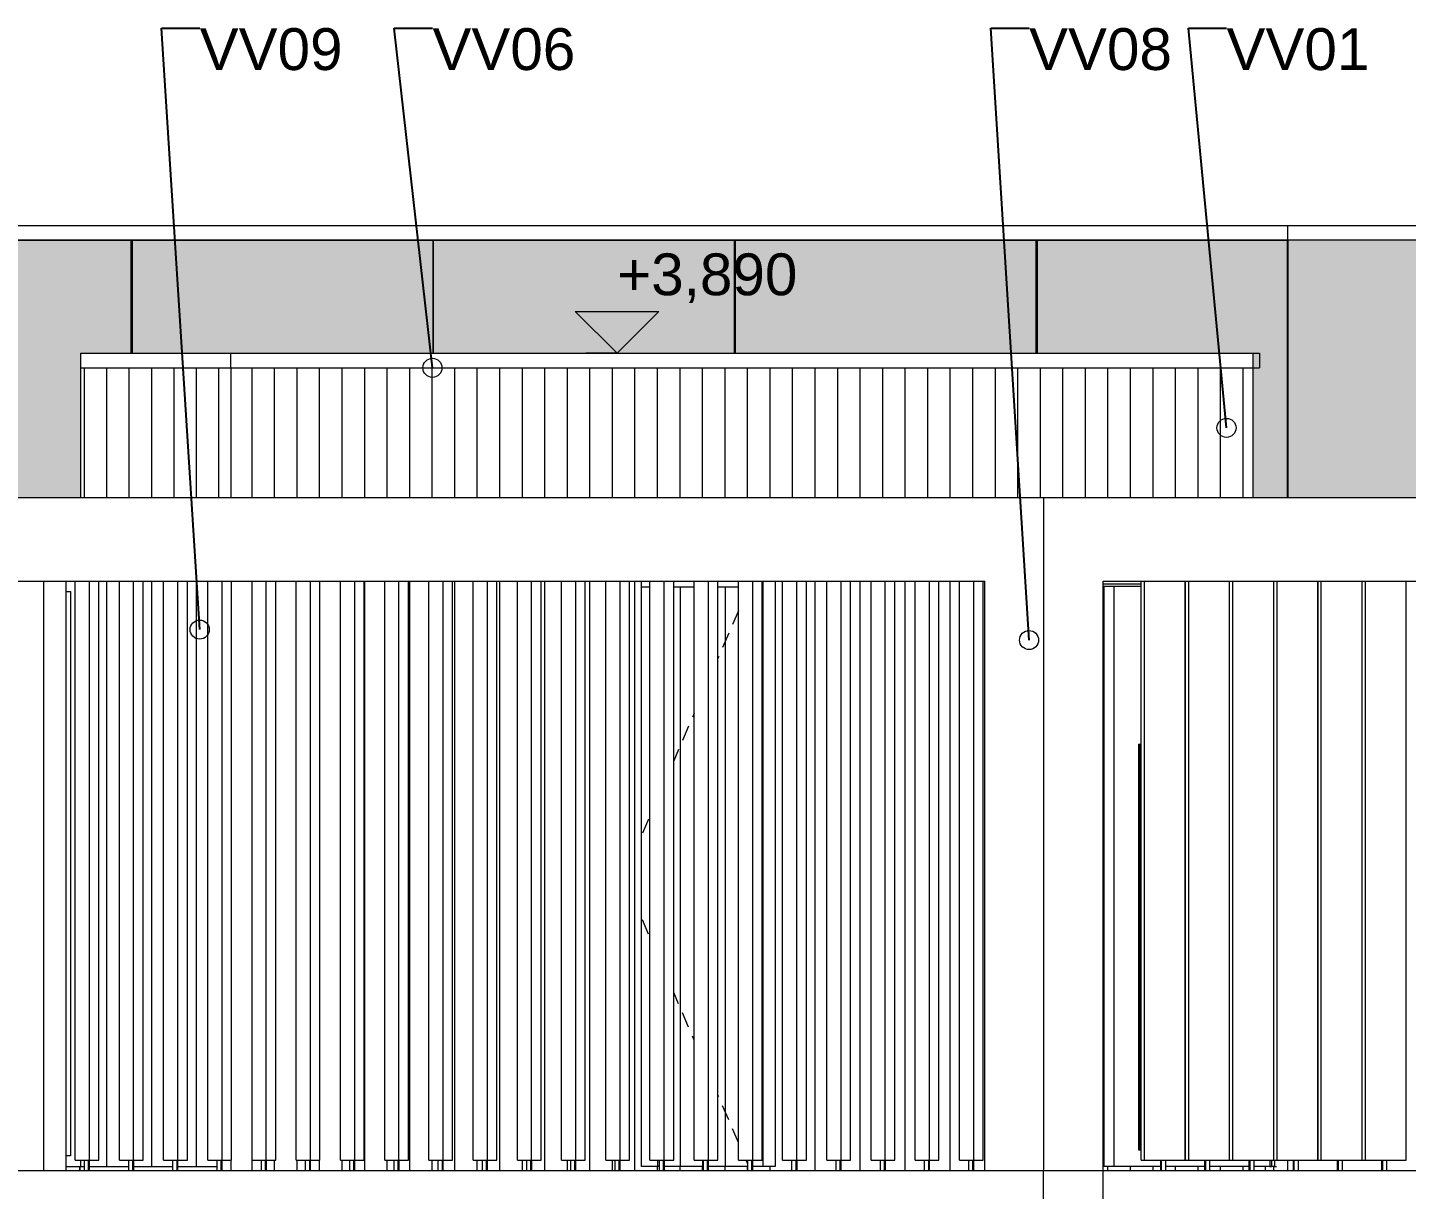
# Model space of a CAD drawing. Header units: millimetres. Extents: x -280990 to -136866, y -15139 to 7194.
# Drawn here: x -259820 to -253224, y -110 to 5448 of the extents above; entities that cross this region are included whole.
import ezdxf

# ---------------------------------------------------------------- set-up
doc = ezdxf.new("R2010")
doc.units = ezdxf.units.MM
doc.header["$MEASUREMENT"] = 0
for name, color, linetype, lineweight in [('Annotation - Label_Pen_No__1', 7, 'Continuous', 13), ('New_   _3D_Pen_No__1', 7, 'Continuous', 13), ('New_0_Pen_No__1', 7, 'Continuous', 13), ('New_2D Drafting - General_Pen_No__1', 7, 'Continuous', 13), ('New_2D Drafting - General_Pen_No__18', 9, 'Continuous', 15), ('New_ARCHICAD Doors_Pen_No__1', 7, 'Continuous', 13), ('New_ARCHICAD Windows_Pen_No__1', 7, 'Continuous', 13), ('New_Dimensioning - General_Pen_No__1', 7, 'Continuous', 13), ('New_Shell - Roof_Pen_No__1', 7, 'Continuous', 13), ('New_Structural - Bearing_Pen_No__1', 7, 'Continuous', 13)]:
    doc.layers.add(name, color=color, linetype=linetype, lineweight=lineweight)
doc.layers.add('New_ARCHICAD Doors', color=7, linetype='Continuous')
doc.layers.add('New_Structural - Bearing', color=7, linetype='Continuous')
doc.styles.add('GENERATED_STYLE_1', font='')
doc.styles.get('GENERATED_STYLE_1').set_extended_font_data('Arial')
doc.dimstyles.new('GENERATED_STYLE__2', dxfattribs={"dimtxt": 0.18, "dimasz": 182.4, "dimexe": 0.18, "dimexo": 0.0625, "dimgap": 0, "dimtad": 0, "dimtih": 1, "dimtoh": 1, "dimdec": 4, "dimzin": 0, "dimdsep": 46, "dimcen": 0.09, "dimadec": 0, "dimazin": 0, "dimtfac": 1, "dimtdec": 4, "dimtmove": 0, "dimatfit": 3, "dimldrblk": 'ARROWHEAD_1', "dimfxl": 0, "dimtolj": 1, "dimtzin": 0, "dimarcsym": 0})

# ---------------------------------------------------------------- blocks, each defined once
blk = doc.blocks.new('ARROWHEAD_1')
at = {"color": 0, "linetype": 'Continuous', "lineweight": 0}
blk.add_line((0, 0), (-1, 0), dxfattribs=at)
blk.add_circle((0, 0), 0.25, dxfattribs=at)

msp = doc.modelspace()

# ---------------------------------------------------------------- hatches: boundary and pattern name
at = {"layer": 'New_2D Drafting - General_Pen_No__18', "linetype": 'Continuous', "lineweight": 15}
for points in [[(-268835.0254, 8.5), (-268835.0254, 0), (-262765.0255, 0), (-262765.0255, 9.0992), (-262765.0255, 29.0991), (-262765.0255, 30.0025), (-262815.0254, 30.0025), (-262815.0254, 2799.9999), (-265100.0348, 2799.9999), (-265100.0348, 3199.9999), (-259565.0253, 3199.9999), (-259565.0253, 3820), (-259565.0253, 3890.0001), (-253959.0646, 3890.0001), (-253959.0649, 3820), (-253959.0649, 3199.9999), (-253791.4657, 3199.9999), (-253791.4657, 3720.0001), (-253791.4657, 3890.0001), (-253791.4657, 4430), (-268835.0254, 4430), (-268835.0254, 49.9999), (-268835.0254, 40.0001), (-268835.0254, 28.5001)], [(-251368.9532, 4430), (-253791.4657, 4430), (-253791.4657, 3890.0001), (-253791.4657, 3200), (-251368.9532, 3200)]]:
    msp.add_hatch(color=9, dxfattribs=at).paths.add_polyline_path(points)
at = {"layer": 'New_ARCHICAD Doors', "linetype": 'Continuous', "lineweight": 0, "true_color": 0x000000}
h = msp.add_hatch(dxfattribs=at)
h.set_pattern_fill('Plank_Floor_horisontaaln_9B', color=18, style=0, pattern_type=2)
h.set_pattern_definition([(180, (243227.02, -2e-12), (0, 152), [])])
h.paths.add_polyline_path([(-256882.4221, 2772), (-256842.4957, 2772), (-256842.4957, 2800), (-256882.4221, 2800)])
h = msp.add_hatch(dxfattribs=at)
h.set_pattern_fill('Plank_Floor_horisontaaln_9B', color=18, style=0, pattern_type=2)
h.set_pattern_definition([(90, (243227.02, 6e-10), (-107.742253, 0), [])])
h.paths.add_polyline_path([(-256882.4221, 0), (-256797.7904, 0), (-256797.7904, 30), (-256842.4957, 30), (-256842.4957, 2772), (-256882.4221, 2772)])
h = msp.add_hatch(dxfattribs=at)
h.set_pattern_fill('Plank_Floor_horisontaaln_9B', color=18, style=0, pattern_type=2)
h.set_pattern_definition([(90, (243227.02, 6e-10), (-107.742253, 0), [])])
h.paths.add_polyline_path([(-256729.0802, 30), (-256773.7856, 30), (-256773.7856, 0), (-256586.2925, 0), (-256586.2925, 30), (-256630.9979, 30), (-256630.9979, 2772), (-256729.0802, 2772)])
h = msp.add_hatch(dxfattribs=at)
h.set_pattern_fill('Plank_Floor_horisontaaln_9B', color=18, style=0, pattern_type=2)
h.set_pattern_definition([(180, (243227.02, 1e-11), (0, 152), [])])
h.paths.add_polyline_path([(-256729.0802, 2772), (-256630.9978, 2772), (-256630.9978, 2800), (-256729.0802, 2800)])
h = msp.add_hatch(dxfattribs=at)
h.set_pattern_fill('Plank_Floor_horisontaaln_9B', color=18, style=0, pattern_type=2)
h.set_pattern_definition([(90, (243227.02, -2e-10), (-107.742253, 0), [])])
h.paths.add_polyline_path([(-256562.2877, 30), (-256562.2877, 0), (-256374.7947, 0), (-256374.7947, 30), (-256419.5, 30), (-256419.5, 2772), (-256517.5825, 2772), (-256517.5825, 30)])
h = msp.add_hatch(dxfattribs=at)
h.set_pattern_fill('Plank_Floor_horisontaaln_9B', color=18, style=0, pattern_type=2)
h.set_pattern_definition([(180, (243227.02, -1e-10), (0, 152), [])])
h.paths.add_polyline_path([(-256517.5824, 2800), (-256517.5824, 2772), (-256419.5, 2772), (-256419.5, 2800)])
h = msp.add_hatch(dxfattribs=at)
h.set_pattern_fill('Plank_Floor_horisontaaln_9B', color=18, style=0, pattern_type=2)
h.set_pattern_definition([(90, (243227.02, 5e-10), (107.742253, 0), [])])
h.paths.add_polyline_path([(-256350.7899, 30), (-256350.7899, 0), (-256350.2814, 0), (-256350.2814, 30)])
at = {"layer": 'New_Structural - Bearing', "linetype": 'Continuous', "lineweight": 0, "true_color": 0x000000}
h = msp.add_hatch(dxfattribs=at)
h.set_pattern_fill('Plank_Floor_vert_0001', color=18, style=0, pattern_type=2)
h.set_pattern_definition([(90, (-502181.07, 1e-11), (107.21757, 0), [])])
h.paths.add_polyline_path([(-259565.0254, 3820), (-259565.0254, 3200), (-258848.243, 3200), (-258848.243, 3820)])
h = msp.add_hatch(dxfattribs=at)
h.set_pattern_fill('Plank_Floor_vert_0001', color=18, style=0, pattern_type=2)
h.set_pattern_definition([(90, (243332.82, -2e-11), (107.742253, 0), [])])
h.paths.add_polyline_path([(-258848.243, 3820), (-258848.243, 3199.9999), (-253926.4581, 3200), (-253926.4581, 3820)])
h = msp.add_hatch(dxfattribs=at)
h.set_pattern_fill('Plank_Floor_vert_0001', color=18, style=0, pattern_type=2)
h.set_pattern_definition([(90, (-502181.07, -3e-10), (107.21757, 0), [])])
h.paths.add_polyline_path([(-259523.2574, 30), (-259523.2574, 0), (-259335.7643, 0), (-259335.7643, 30), (-259380.4696, 30), (-259380.4696, 2800), (-259478.552, 2800), (-259478.552, 30)])
h = msp.add_hatch(dxfattribs=at)
h.set_pattern_fill('Plank_Floor_vert_0001', color=18, style=0, pattern_type=2)
h.set_pattern_definition([(90, (-502181.07, 1e-10), (107.21757, 0), [])])
h.paths.add_polyline_path([(-259311.7595, 0), (-259124.2664, 0), (-259124.2664, 30), (-259168.9718, 30), (-259168.9718, 2800), (-259267.0542, 2800), (-259267.0542, 30), (-259311.7595, 30)])
h = msp.add_hatch(dxfattribs=at)
h.set_pattern_fill('Plank_Floor_vert_0001', color=18, style=0, pattern_type=2)
h.set_pattern_definition([(90, (-502181.07, -3e-10), (107.21757, 0), [])])
h.paths.add_polyline_path([(-259055.5563, 30), (-259100.2616, 30), (-259100.2616, 0), (-258912.7686, 0), (-258912.7686, 30), (-258957.4739, 30), (-258957.4739, 2800), (-259055.5563, 2800)])
h = msp.add_hatch(dxfattribs=at)
h.set_pattern_fill('Plank_Floor_vert_0001', color=18, style=0, pattern_type=2)
h.set_pattern_definition([(90, (243332.82, 4e-10), (107.742253, 0), [])])
h.paths.add_polyline_path([(-258844.0585, 30), (-258848.243, 30), (-258848.243, -20), (-258701.2708, -20), (-258701.2708, 30), (-258745.9762, 30), (-258745.9762, 2800), (-258844.0585, 2800)])
h = msp.add_hatch(dxfattribs=at)
h.set_pattern_fill('Plank_Floor_vert_0001', color=18, style=0, pattern_type=2)
h.set_pattern_definition([(90, (243332.82, 1e-09), (107.742253, 0), [])])
h.paths.add_polyline_path([(-258632.5607, 30), (-258677.266, 30), (-258677.266, -20), (-258489.7729, -20), (-258489.7729, 30), (-258534.4783, 30), (-258534.4783, 2799.9999), (-258632.5607, 2800)])
h = msp.add_hatch(dxfattribs=at)
h.set_pattern_fill('Plank_Floor_vert_0001', color=18, style=0, pattern_type=2)
h.set_pattern_definition([(90, (243332.82, 4e-10), (107.742253, 0), [])])
h.paths.add_polyline_path([(-258465.7682, 30), (-258465.7682, -20), (-258278.2751, -20), (-258278.2751, 30), (-258322.9805, 30), (-258322.9805, 2800), (-258421.0629, 2800), (-258421.0629, 30)])
h = msp.add_hatch(dxfattribs=at)
h.set_pattern_fill('Plank_Floor_vert_0001', color=18, style=0, pattern_type=2)
h.set_pattern_definition([(90, (243332.82, 4e-10), (107.742253, 0), [])])
h.paths.add_polyline_path([(-258254.2703, 30), (-258254.2703, -20), (-258066.7773, -20), (-258066.7773, 30), (-258111.4827, 30), (-258111.4827, 2800), (-258209.565, 2800), (-258209.565, 30)])
h = msp.add_hatch(dxfattribs=at)
h.set_pattern_fill('Plank_Floor_vert_0001', color=18, style=0, pattern_type=2)
h.set_pattern_definition([(90, (243332.82, 1e-09), (107.742253, 0), [])])
h.paths.add_polyline_path([(-258042.7725, 30), (-258042.7725, -20), (-257855.2795, -20), (-257855.2795, 30), (-257899.9848, 30), (-257899.9848, 2800), (-257998.0672, 2800), (-257998.0672, 30)])
h = msp.add_hatch(dxfattribs=at)
h.set_pattern_fill('Plank_Floor_vert_0001', color=18, style=0, pattern_type=2)
h.set_pattern_definition([(90, (243332.82, 1e-09), (107.742253, 0), [])])
h.paths.add_polyline_path([(-257786.5694, 30), (-257831.2747, 30), (-257831.2747, -20), (-257643.7816, -20), (-257643.7816, 30), (-257688.487, 30), (-257688.487, 2800), (-257786.5694, 2800)])
h = msp.add_hatch(dxfattribs=at)
h.set_pattern_fill('Plank_Floor_vert_0001', color=18, style=0, pattern_type=2)
h.set_pattern_definition([(90, (243332.82, 4e-10), (107.742253, 0), [])])
h.paths.add_polyline_path([(-257619.7769, 30), (-257619.7769, -20), (-257432.2838, -20), (-257432.2838, 30), (-257476.9892, 30), (-257476.9892, 2800), (-257575.0716, 2800), (-257575.0716, 30)])
h = msp.add_hatch(dxfattribs=at)
h.set_pattern_fill('Plank_Floor_vert_0001', color=18, style=0, pattern_type=2)
h.set_pattern_definition([(90, (243332.82, -5e-10), (107.742253, 0), [])])
h.paths.add_polyline_path([(-257363.5738, 30), (-257408.2791, 30), (-257408.2791, -20), (-257220.786, -20), (-257220.786, 30), (-257265.4914, 30), (-257265.4914, 2800), (-257363.5738, 2800)])
h = msp.add_hatch(dxfattribs=at)
h.set_pattern_fill('Plank_Floor_vert_0001', color=18, style=0, pattern_type=2)
h.set_pattern_definition([(90, (243332.82, 4e-10), (107.742253, 0), [])])
h.paths.add_polyline_path([(-257196.7812, 30), (-257196.7812, -20), (-257009.2882, -20), (-257009.2882, 30), (-257053.9935, 30), (-257053.9935, 2800), (-257152.0759, 2800), (-257152.0759, 30)])
h = msp.add_hatch(dxfattribs=at)
h.set_pattern_fill('Plank_Floor_vert_0001', color=18, style=0, pattern_type=2)
h.set_pattern_definition([(90, (243332.82, 4e-10), (107.742253, 0), [])])
h.paths.add_polyline_path([(-256985.2834, -20), (-256797.7903, -20), (-256797.7903, 0), (-256882.4221, 0), (-256882.4221, 2800), (-256940.5781, 2800), (-256940.5781, 30), (-256985.2834, 30)])
h = msp.add_hatch(dxfattribs=at)
h.set_pattern_fill('Plank_Floor_vert_0001', color=18, style=0, pattern_type=2)
h.set_pattern_definition([(90, (243332.82, -4e-10), (107.742253, 0), [])])
h.paths.add_polyline_path([(-256350.7899, -20), (-256163.2968, -20), (-256163.2968, 30), (-256208.0022, 30), (-256208.0022, 2800), (-256244.4745, 2800), (-256244.4745, 0), (-256350.7899, 0)])
h = msp.add_hatch(dxfattribs=at)
h.set_pattern_fill('Plank_Floor_vert_0001', color=18, style=0, pattern_type=2)
h.set_pattern_definition([(90, (-499577.3, 0), (107.21757, 0), [])])
h.paths.add_polyline_path([(-256350.2814, 30), (-256350.2814, 0), (-256244.4746, 0), (-256244.4746, 2800), (-256306.0846, 2800), (-256306.0846, 30)])
h = msp.add_hatch(dxfattribs=at)
h.set_pattern_fill('Plank_Floor_vert_0001', color=18, style=0, pattern_type=2)
h.set_pattern_definition([(90, (243332.82, -1e-09), (107.742253, 0), [])])
h.paths.add_polyline_path([(-256139.2921, 30), (-256139.2921, -20), (-255951.799, -20), (-255951.799, 30), (-255996.5043, 30), (-255996.5043, 2800), (-256094.5867, 2800), (-256094.5867, 30)])
h = msp.add_hatch(dxfattribs=at)
h.set_pattern_fill('Plank_Floor_vert_0001', color=18, style=0, pattern_type=2)
h.set_pattern_definition([(90, (243332.82, -4e-10), (107.742253, 0), [])])
h.paths.add_polyline_path([(-255927.7942, -20), (-255740.3011, -20), (-255740.3011, 30), (-255785.0065, 30), (-255785.0065, 2800), (-255883.0889, 2800), (-255883.0889, 30), (-255927.7942, 30)])
h = msp.add_hatch(dxfattribs=at)
h.set_pattern_fill('Plank_Floor_vert_0001', color=18, style=0, pattern_type=2)
h.set_pattern_definition([(90, (243332.82, -4e-10), (107.742253, 0), [])])
h.paths.add_polyline_path([(-255716.2964, 30), (-255716.2964, -20), (-255528.8034, -20), (-255528.8034, 30), (-255573.5087, 30), (-255573.5087, 2800), (-255671.5911, 2800), (-255671.5911, 30)])
h = msp.add_hatch(dxfattribs=at)
h.set_pattern_fill('Plank_Floor_vert_0001', color=18, style=0, pattern_type=2)
h.set_pattern_definition([(90, (243332.82, -1e-09), (107.742253, 0), [])])
h.paths.add_polyline_path([(-255504.7986, -20), (-255317.3056, -20), (-255317.3056, 30), (-255362.0109, 30), (-255362.0109, 2800), (-255460.0933, 2800), (-255460.0933, 30), (-255504.7986, 30)])
h = msp.add_hatch(dxfattribs=at)
h.set_pattern_fill('Plank_Floor_vert_0001', color=18, style=0, pattern_type=2)
h.set_pattern_definition([(90, (243332.82, -6e-09), (107.742253, 0), [])])
h.paths.add_polyline_path([(-255293.3008, -20), (-255240.2394, -20), (-255240.2394, 2800), (-255248.5954, 2800), (-255248.5954, 30), (-255293.3008, 30)])
h = msp.add_hatch(dxfattribs=at)
h.set_pattern_fill('Plank_Floor_vert_0001', color=18, style=0, pattern_type=2)
h.set_pattern_definition([(90, (-502181.07, -2e-12), (107.21757, 0), [])])
h.paths.add_polyline_path([(-259547.2621, 30), (-259565.0254, 30), (-259565.0254, 0), (-259547.2621, 0)])
h = msp.add_hatch(dxfattribs=at)
h.set_pattern_fill('Plank_Floor_vert_0001', color=18, style=0, pattern_type=2)
h.set_pattern_definition([(90, (-502181.07, 1e-11), (107.21757, 0), [])])
h.paths.add_polyline_path([(-258848.243, 30), (-258888.7639, 30), (-258888.7639, -20), (-258848.243, -20)])
h = msp.add_hatch(dxfattribs=at)
h.set_pattern_fill('Plank_Floor_vert_0001', color=18, style=0, pattern_type=2)
h.set_pattern_definition([(90, (243332.82, 3e-12), (107.742253, 0), [])])
h.paths.add_polyline_path([(-256773.7856, 0), (-256773.7856, -20), (-256586.2925, -20), (-256586.2925, 0)])
h = msp.add_hatch(dxfattribs=at)
h.set_pattern_fill('Plank_Floor_vert_0001', color=18, style=0, pattern_type=2)
h.set_pattern_definition([(90, (243332.82, 8e-12), (107.742253, 0), [])])
h.paths.add_polyline_path([(-256562.2878, -20), (-256374.7947, -20), (-256374.7947, 0), (-256562.2878, 0)])
h = msp.add_hatch(dxfattribs=at)
h.set_pattern_fill('Plank_Floor_vert_0001', color=18, style=0, pattern_type=2)
h.set_pattern_definition([(90, (243332.82, -1e-12), (107.742253, 0), [])])
h.paths.add_polyline_path([(-254375.5127, -20), (-254196.791, -20), (-254187.9299, -20), (-254187.9299, 0), (-254375.5127, 0)])
h = msp.add_hatch(dxfattribs=at)
h.set_pattern_fill('Plank_Floor_vert_0001', color=18, style=0, pattern_type=2)
h.set_pattern_definition([(90, (243332.82, 1e-12), (107.742253, 0), [])])
h.paths.add_polyline_path([(-253976.4321, 0), (-254164.0149, 0), (-254164.0149, -20), (-253976.4321, -20)])
h = msp.add_hatch(dxfattribs=at)
h.set_pattern_fill('Plank_Floor_vert_0001', color=18, style=0, pattern_type=2)
h.set_pattern_definition([(90, (243332.82, 8e-12), (107.742253, 0), [])])
h.paths.add_polyline_path([(-253952.5171, 0), (-253952.5171, -20), (-253859.7311, -20), (-253859.7311, 0)])
h = msp.add_hatch(dxfattribs=at)
h.set_pattern_fill('Plank_Floor_vert_0001', color=18, style=0, pattern_type=2)
h.set_pattern_definition([(90, (243332.82, 8e-12), (107.742253, 0), [])])
h.paths.add_polyline_path([(-254399.4277, 0), (-254674.5557, 0), (-254674.5557, -20), (-254399.4277, -20)])

# ---------------------------------------------------------------- linework, layer by layer
at = {"layer": 'New_   _3D_Pen_No__1', "color": 7, "linetype": 'Continuous', "lineweight": 13}
for p, q in [((-254671.4051, 2775), (-254671.4051, 0)), ((-254622.0286, 0), (-254622.0286, 2775)), ((-254506.1839, 2019.714), (-254497.9302, 2019.714)), ((-254506.1839, 2019.714), (-254506.1839, 79.444)), ((-254497.9302, 2019.714), (-254492.7243, 2019.714)), ((-254497.9302, 79.444), (-254497.9302, 2019.714)), ((-254506.1839, 79.444), (-254497.9302, 79.444)), ((-254497.9302, 79.444), (-254492.7243, 79.444)), ((-254674.4236, -20), (-254160.5415, -20)), ((-254160.5415, -20), (-251270.684, -20))]:
    msp.add_line(p, q, dxfattribs=at)
at = {"layer": 'New_0_Pen_No__1', "color": 7, "linetype": 'Continuous', "lineweight": 13}
for p, q in [((-260301.3858, -20), (-254960.2206, -20)), ((-254960.2206, -1150.6249), (-254960.2206, -20)), ((-254960.2206, -20), (-254958.0879, -20)), ((-254958.0879, -20), (-254674.5557, -20)), ((-254674.5557, -20), (-254674.4236, -20)), ((-254674.4236, -1150.6249), (-254674.4236, -20))]:
    msp.add_line(p, q, dxfattribs=at)
at = {"layer": 'New_0_Pen_No__1', "color": 7, "linetype": 'Continuous', "lineweight": 13, "flags": 128}
for points in [[(-260764.0348, 3200), (-259565.0253, 3200), (-259565.0253, 3890.0001), (-259324.0348, 3890.0001), (-259324.0348, 4430), (-260764.0348, 4430)], [(-259320.0348, 3890.0001), (-257880.0348, 3890.0001), (-257880.0348, 4430), (-259320.0348, 4430)], [(-257879.1791, 3890.0001), (-256439.0348, 3890.0001), (-256439.0348, 4430), (-257879.1791, 4430)], [(-256435.0348, 3890.0001), (-254995.0348, 3890.0001), (-254995.0348, 4430), (-256435.0348, 4430)], [(-254991.0348, 3890.0001), (-253959.0646, 3890.0001), (-253959.0646, 3200), (-253791.4657, 3200), (-253791.4657, 4430), (-254991.0348, 4430)]]:
    msp.add_lwpolyline(points, close=True, dxfattribs=at)
at = {"layer": 'New_2D Drafting - General_Pen_No__1', "color": 7, "linetype": 'Continuous', "lineweight": 13, "flags": 128}
for points in [[(-268835.0254, 8.5), (-268835.0254, 0), (-262765.0255, 0), (-262765.0255, 9.0992), (-262765.0255, 29.0991), (-262765.0255, 30.0025), (-262815.0254, 30.0025), (-262815.0254, 2799.9999), (-265100.0348, 2799.9999), (-265100.0348, 3199.9999), (-259565.0253, 3199.9999), (-259565.0253, 3820), (-259565.0253, 3890.0001), (-253959.0646, 3890.0001), (-253959.0649, 3820), (-253959.0649, 3199.9999), (-253791.4657, 3199.9999), (-253791.4657, 3720.0001), (-253791.4657, 3890.0001), (-253791.4657, 4430), (-268835.0254, 4430), (-268835.0254, 49.9999), (-268835.0254, 40.0001), (-268835.0254, 28.5001)], [(-251368.9532, 4430), (-253791.4657, 4430), (-253791.4657, 3890.0001), (-253791.4657, 3200), (-251368.9532, 3200)]]:
    msp.add_lwpolyline(points, close=True, dxfattribs=at)
at = {"layer": 'New_ARCHICAD Doors_Pen_No__1', "color": 7, "linetype": 'Continuous', "lineweight": 13}
for p, q in [((-256882.4221, 0), (-256882.4221, 2800)), ((-256882.4221, 2772), (-256842.4957, 2772)), ((-256729.0802, 2772), (-256630.9979, 2772)), ((-256517.5824, 2772), (-256419.5, 2772)), ((-256244.4745, 2800), (-256244.4745, 0)), ((-254674.5557, 2787), (-254492.7243, 2787)), ((-254674.5557, 2775), (-254492.7243, 2775)), ((-254674.5557, 2772), (-254671.4051, 2772)), ((-254282.2162, 2787), (-254281.2265, 2787)), ((-254282.2162, 2775), (-254281.2265, 2775)), ((-254070.7184, 2787), (-254069.7286, 2787)), ((-254070.7184, 2775), (-254069.7286, 2775)), ((-253859.2206, 2787), (-253858.2308, 2787)), ((-256419.5, 2657.4555), (-256447.4777, 2592.6383)), ((-256465.911, 2549.9331), (-256495.4042, 2481.6049)), ((-256513.8375, 2438.8997), (-256517.5824, 2430.2237)), ((-256630.9979, 2167.4689), (-256639.1836, 2148.5046)), ((-256657.6169, 2105.7994), (-256687.1101, 2037.4711)), ((-256705.5434, 1994.766), (-256729.0802, 1940.237)), ((-256849.3228, 1661.6657), (-256878.816, 1593.3374)), ((-254671.4051, 1394.6321), (-254674.5557, 1388.3071)), ((-254671.4051, 1377.3679), (-254674.5557, 1383.6929)), ((-256849.3228, 1110.3343), (-256878.816, 1178.6626)), ((-256705.5434, 777.234), (-256729.0802, 831.763)), ((-256657.6169, 666.2006), (-256687.1101, 734.5289)), ((-256630.9979, 604.5311), (-256639.1836, 623.4954)), ((-256513.8375, 333.1003), (-256517.5824, 341.7763)), ((-256465.911, 222.0669), (-256495.4042, 290.3951)), ((-256419.5, 114.5445), (-256447.4777, 179.3617)), ((-256797.7903, 0), (-256882.4221, 0)), ((-256586.2925, 0), (-256773.7856, 0)), ((-256374.7947, 0), (-256562.2877, 0)), ((-256374.7947, 10.9735), (-256383.0073, 30)), ((-256244.4745, 0), (-256350.7899, 0)), ((-256350.2813, 0), (-256350.2813, 30)), ((-254399.4278, 0), (-254674.5557, 0)), ((-254187.93, 0), (-254375.5128, 0)), ((-253976.4321, 0), (-254164.0149, 0)), ((-253877.4411, 0), (-253952.5171, 0)), ((-253877.4411, 30), (-253877.4411, 0)), ((-253877.4411, 0), (-253868.9352, 0)), ((-253868.9352, 30), (-253868.9352, 0)), ((-253855.533, 0), (-253868.9352, 0)), ((-253855.533, 30), (-253855.533, 0)), ((-253855.533, 0), (-253846.3377, 0))]:
    msp.add_line(p, q, dxfattribs=at)
at = {"layer": 'New_ARCHICAD Windows_Pen_No__1', "color": 7, "linetype": 'Continuous', "lineweight": 13}
for p, q in [((-259635.5455, 2750), (-259615.0254, 2750)), ((-259615.0254, 2750), (-259615.0254, 50)), ((-259615.0254, 50), (-259635.5455, 50))]:
    msp.add_line(p, q, dxfattribs=at)
at = {"layer": 'New_Dimensioning - General_Pen_No__1', "color": 7, "linetype": 'Continuous', "lineweight": 13}
for p, q in [((-256999.818, 3890), (-257199.818, 4090)), ((-257199.818, 4090), (-256799.818, 4090)), ((-256799.818, 4090), (-256999.818, 3890)), ((-256999.818, 3890), (-257149.818, 3890)), ((-256999.818, 3890), (-256849.818, 3890))]:
    msp.add_line(p, q, dxfattribs=at)
at = {"layer": 'New_Shell - Roof_Pen_No__1', "color": 7, "linetype": 'Continuous', "lineweight": 13}
for p, q in [((-268845.0254, 4500), (-253791.4657, 4500)), ((-253791.4657, 4500), (-251371.4372, 4500)), ((-253791.4657, 4430), (-253791.4657, 4500)), ((-268845.0254, 4430), (-253791.4657, 4430)), ((-259565.0254, 3890), (-258848.2429, 3890)), ((-259565.0254, 3820), (-259565.0254, 3890)), ((-258848.2429, 3890), (-253926.4582, 3890)), ((-258848.2429, 3820), (-258848.2429, 3890)), ((-265100.0348, 3200), (-254958.0879, 3200)), ((-254958.0879, 3200), (-250705.0002, 3200)), ((-254958.0879, 2800), (-254958.0879, 3200)), ((-265100.0348, 2800), (-259168.9718, 2800)), ((-259168.3726, 2800), (-258957.474, 2800)), ((-258956.5751, 2800), (-258745.9761, 2800)), ((-258744.7777, 2800), (-258534.4783, 2800)), ((-258532.9802, 2800), (-258322.9805, 2800)), ((-258321.1828, 2800), (-258111.4827, 2800)), ((-258109.3853, 2800), (-257899.9848, 2800)), ((-257897.5879, 2800), (-257688.487, 2800)), ((-257685.7904, 2800), (-257476.9892, 2800)), ((-257473.993, 2800), (-257265.4913, 2800)), ((-257262.1955, 2800), (-257053.9935, 2800)), ((-257050.3981, 2800), (-256842.4957, 2800)), ((-256838.6006, 2800), (-256630.9979, 2800)), ((-256626.8032, 2800), (-256419.5, 2800)), ((-256415.0057, 2800), (-256208.0022, 2800)), ((-256203.2083, 2800), (-255996.5044, 2800)), ((-255991.4108, 2800), (-255785.0065, 2800)), ((-255779.6134, 2800), (-255573.5087, 2800)), ((-255567.8159, 2800), (-255362.0109, 2800)), ((-255356.0185, 2800), (-255240.2394, 2800)), ((-254674.5557, 2800), (-250988.5325, 2800))]:
    msp.add_line(p, q, dxfattribs=at)
at = {"layer": 'New_Structural - Bearing_Pen_No__1', "color": 7, "linetype": 'Continuous', "lineweight": 13}
for p, q in [((-253793.739, 3200), (-253793.739, 4430)), ((-253791.4657, 3720), (-253791.4657, 4430)), ((-251379.2395, 4430), (-253791.4657, 4430)), ((-253926.4582, 3890), (-253926.4582, 3820)), ((-259565.0254, 3820), (-258848.243, 3820)), ((-259565.0254, 3200), (-259565.0254, 3820)), ((-258848.243, 3820), (-258848.243, 3200)), ((-258848.243, 3820), (-253926.4582, 3820)), ((-253791.4657, 3200), (-253791.4657, 3720)), ((-259741.8416, -20), (-259741.8416, 2800)), ((-259635.5455, -20), (-259635.5455, 2800)), ((-259591.9674, 30), (-259591.9674, 2800)), ((-259523.7809, 30), (-259523.7809, 2800)), ((-259478.552, 30), (-259478.552, 2800)), ((-259380.4696, 30), (-259380.4696, 2800)), ((-259312.2831, 30), (-259312.2831, 2800)), ((-259267.0542, 30), (-259267.0542, 2800)), ((-259168.9718, 30), (-259168.9718, 2800)), ((-259100.7852, 30), (-259100.7852, 2800)), ((-259055.5563, 30), (-259055.5563, 2800)), ((-258957.474, 2800), (-258956.5751, 2800)), ((-258957.474, 30), (-258957.474, 2800)), ((-258889.2874, 30), (-258889.2874, 2800)), ((-258844.0585, 30), (-258844.0585, 2800)), ((-258745.9761, 2800), (-258744.7777, 2800)), ((-258745.9761, 30), (-258745.9761, 2800)), ((-258677.7896, 30), (-258677.7896, 2800)), ((-258632.5607, 30), (-258632.5607, 2800)), ((-258534.4783, 2800), (-258532.9802, 2800)), ((-258534.4783, 30), (-258534.4783, 2800)), ((-258466.2917, 30), (-258466.2917, 2800)), ((-258421.0629, 30), (-258421.0629, 2800)), ((-258322.9805, 2800), (-258321.1828, 2800)), ((-258322.9805, 30), (-258322.9805, 2800)), ((-258254.7939, 30), (-258254.7939, 2800)), ((-258209.565, 30), (-258209.565, 2800)), ((-258111.4827, 2800), (-258109.3853, 2800)), ((-258111.4827, 30), (-258111.4827, 2800)), ((-258043.2961, 30), (-258043.2961, 2800)), ((-257998.0672, 30), (-257998.0672, 2800)), ((-257899.9848, 2800), (-257897.5879, 2800)), ((-257899.9848, 30), (-257899.9848, 2800)), ((-257831.7983, 30), (-257831.7983, 2800)), ((-257786.5694, 30), (-257786.5694, 2800)), ((-257688.487, 2800), (-257685.7904, 2800)), ((-257688.487, 30), (-257688.487, 2800)), ((-257620.3004, 30), (-257620.3004, 2800)), ((-257575.0715, 30), (-257575.0715, 2800)), ((-257476.9892, 2800), (-257473.993, 2800)), ((-257476.9892, 30), (-257476.9892, 2800)), ((-257408.8026, 30), (-257408.8026, 2800)), ((-257363.5737, 30), (-257363.5737, 2800)), ((-257265.4913, 2800), (-257262.1955, 2800)), ((-257265.4913, 30), (-257265.4913, 2800)), ((-257197.3048, 30), (-257197.3048, 2800)), ((-257152.0759, 30), (-257152.0759, 2800)), ((-257053.9935, 2800), (-257050.3981, 2800)), ((-257053.9935, 30), (-257053.9935, 2800)), ((-256985.807, 30), (-256985.807, 2800)), ((-256940.5781, 30), (-256940.5781, 2800)), ((-256842.4957, 2800), (-256838.6006, 2800)), ((-256842.4957, 30), (-256842.4957, 2800)), ((-256774.3091, 30), (-256774.3091, 2800)), ((-256729.0802, 30), (-256729.0802, 2800)), ((-256630.9979, 2800), (-256626.8032, 2800)), ((-256630.9979, 30), (-256630.9979, 2800)), ((-256562.8113, 30), (-256562.8113, 2800)), ((-256517.5824, 30), (-256517.5824, 2800)), ((-256419.5, 2800), (-256415.0057, 2800)), ((-256419.5, 30), (-256419.5, 2800)), ((-256351.3135, 30), (-256351.3135, 2800)), ((-256306.0846, 30), (-256306.0846, 2800)), ((-256208.0022, 2800), (-256203.2083, 2800)), ((-256208.0022, 30), (-256208.0022, 2800)), ((-256139.8156, 30), (-256139.8156, 2800)), ((-256094.5867, 30), (-256094.5867, 2800)), ((-255996.5044, 2800), (-255991.4108, 2800)), ((-255996.5044, 30), (-255996.5044, 2800)), ((-255928.3178, 30), (-255928.3178, 2800)), ((-255883.0889, 30), (-255883.0889, 2800)), ((-255785.0065, 2800), (-255779.6134, 2800)), ((-255785.0065, 30), (-255785.0065, 2800)), ((-255716.82, 30), (-255716.82, 2800)), ((-255671.5911, 30), (-255671.5911, 2800)), ((-255573.5087, 2800), (-255567.8159, 2800)), ((-255573.5087, 30), (-255573.5087, 2800)), ((-255505.3222, 30), (-255505.3222, 2800)), ((-255460.0933, 30), (-255460.0933, 2800)), ((-255362.0109, 2800), (-255356.0185, 2800)), ((-255362.0109, 30), (-255362.0109, 2800)), ((-255293.8243, 30), (-255293.8243, 2800)), ((-255248.5954, 30), (-255248.5954, 2800)), ((-255240.2394, -20), (-255240.2394, 2800)), ((-254958.0879, -20), (-254958.0879, 2800)), ((-254674.5557, -20), (-254674.5557, 2800)), ((-254492.7243, 30), (-254492.7243, 2800)), ((-254477.3016, 30), (-254477.3016, 2800)), ((-254282.2162, 30), (-254282.2162, 2800)), ((-254281.2265, 30), (-254281.2265, 2800)), ((-254265.8037, 30), (-254265.8037, 2800)), ((-254070.7184, 30), (-254070.7184, 2800)), ((-254069.7286, 30), (-254069.7286, 2800)), ((-254054.3059, 30), (-254054.3059, 2800)), ((-253859.2206, 30), (-253859.2206, 2800)), ((-253858.2308, 30), (-253858.2308, 2800)), ((-253842.8081, 30), (-253842.8081, 2800)), ((-253647.7228, 30), (-253647.7228, 2800)), ((-253646.733, 30), (-253646.733, 2800)), ((-253631.3103, 30), (-253631.3103, 2800)), ((-253436.2249, 30), (-253436.2249, 2800)), ((-253435.2352, 30), (-253435.2352, 2800)), ((-253419.8124, 30), (-253419.8124, 2800)), ((-253224.7271, 30), (-253224.7271, 2800)), ((-259635.5455, 0), (-259570.0254, 0)), ((-259591.9674, 30), (-259523.7809, 30)), ((-259570.0254, -20), (-259570.0254, 0)), ((-259570.0254, 0), (-259568.57, 0)), ((-259568.57, -20), (-259568.57, 0)), ((-259568.57, 0), (-259547.2621, 0)), ((-259565.0254, 0), (-259565.0254, 30)), ((-259547.2621, -20), (-259547.2621, 30)), ((-259527.7802, -20), (-259527.7802, 30)), ((-259523.7809, 30), (-259478.552, 30)), ((-259523.2573, -20), (-259523.2573, 30)), ((-259523.2573, 0), (-259335.7643, 0)), ((-259380.4696, 30), (-259312.2831, 30)), ((-259335.7643, -20), (-259335.7643, 30)), ((-259316.2824, -20), (-259316.2824, 30)), ((-259312.2831, 30), (-259267.0542, 30)), ((-259311.7595, -20), (-259311.7595, 30)), ((-259311.7595, 0), (-259124.2664, 0)), ((-259168.9718, 30), (-259100.7852, 30)), ((-259124.2664, -20), (-259124.2664, 30)), ((-259104.7846, -20), (-259104.7846, 30)), ((-259100.7852, 30), (-259055.5563, 30)), ((-259100.2617, -20), (-259100.2617, 30)), ((-259100.2617, 0), (-258913.521, 0)), ((-258957.474, 30), (-258889.2874, 30)), ((-258913.521, -20), (-258913.521, 0)), ((-258913.521, 0), (-258912.7686, 0)), ((-258912.7686, -20), (-258912.7686, 30)), ((-258893.2867, -20), (-258893.2867, 30)), ((-258889.2874, 30), (-258844.0585, 30)), ((-258888.7639, -20), (-258888.7639, 30)), ((-258848.243, 30), (-258848.243, -20)), ((-258745.9761, 30), (-258677.7896, 30)), ((-258701.2708, -20), (-258701.2708, 30)), ((-258681.7889, -20), (-258681.7889, 30)), ((-258677.7896, 30), (-258632.5607, 30)), ((-258677.266, -20), (-258677.266, 30)), ((-258534.4783, 30), (-258466.2917, 30)), ((-258489.773, -20), (-258489.773, 30)), ((-258470.2911, -20), (-258470.2911, 30)), ((-258466.2917, 30), (-258421.0629, 30)), ((-258465.7682, -20), (-258465.7682, 30)), ((-258322.9805, 30), (-258254.7939, 30)), ((-258278.2751, -20), (-258278.2751, 30)), ((-258258.7933, -20), (-258258.7933, 30)), ((-258254.7939, 30), (-258209.565, 30)), ((-258254.2704, -20), (-258254.2704, 30)), ((-258111.4827, 30), (-258043.2961, 30)), ((-258066.7773, -20), (-258066.7773, 30)), ((-258047.2954, -20), (-258047.2954, 30)), ((-258043.2961, 30), (-257998.0672, 30)), ((-258042.7725, -20), (-258042.7725, 30)), ((-257899.9848, 30), (-257831.7983, 30)), ((-257855.2795, -20), (-257855.2795, 30)), ((-257835.7976, -20), (-257835.7976, 30)), ((-257831.7983, 30), (-257786.5694, 30)), ((-257831.2747, -20), (-257831.2747, 30)), ((-257688.487, 30), (-257620.3004, 30)), ((-257643.7817, -20), (-257643.7817, 30)), ((-257624.2998, -20), (-257624.2998, 30)), ((-257620.3004, 30), (-257575.0715, 30)), ((-257619.7769, -20), (-257619.7769, 30)), ((-257476.9892, 30), (-257408.8026, 30)), ((-257432.2838, -20), (-257432.2838, 30)), ((-257412.8019, -20), (-257412.8019, 30)), ((-257408.8026, 30), (-257363.5737, 30)), ((-257408.2791, -20), (-257408.2791, 30)), ((-257265.4913, 30), (-257197.3048, 30)), ((-257220.786, -20), (-257220.786, 30)), ((-257201.3041, -20), (-257201.3041, 30)), ((-257197.3048, 30), (-257152.0759, 30)), ((-257196.7812, -20), (-257196.7812, 30)), ((-257053.9935, 30), (-256985.807, 30)), ((-257009.2882, -20), (-257009.2882, 30)), ((-256989.8063, -20), (-256989.8063, 30)), ((-256985.807, 30), (-256940.5781, 30)), ((-256985.2834, -20), (-256985.2834, 30)), ((-256842.4957, 30), (-256774.3091, 30)), ((-256797.7903, -20), (-256797.7903, 30)), ((-256778.3085, -20), (-256778.3085, 30)), ((-256774.3091, 30), (-256729.0802, 30)), ((-256773.7856, -20), (-256773.7856, 30)), ((-256630.9979, 30), (-256562.8113, 30)), ((-256586.2925, -20), (-256586.2925, 30)), ((-256566.8106, -20), (-256566.8106, 30)), ((-256562.8113, 30), (-256517.5824, 30)), ((-256562.2877, -20), (-256562.2877, 30)), ((-256419.5, 30), (-256351.3135, 30)), ((-256374.7947, -20), (-256374.7947, 30)), ((-256355.3128, -20), (-256355.3128, 30)), ((-256351.3135, 30), (-256306.0846, 30)), ((-256350.7899, -20), (-256350.7899, 30)), ((-256208.0022, 30), (-256139.8156, 30)), ((-256163.2969, -20), (-256163.2969, 30)), ((-256143.815, -20), (-256143.815, 30)), ((-256139.8156, 30), (-256094.5867, 30)), ((-256139.2921, -20), (-256139.2921, 30)), ((-255996.5044, 30), (-255928.3178, 30)), ((-255951.799, -20), (-255951.799, 30)), ((-255932.3172, -20), (-255932.3172, 30)), ((-255928.3178, 30), (-255883.0889, 30)), ((-255927.7943, -20), (-255927.7943, 30)), ((-255785.0065, 30), (-255716.82, 30)), ((-255740.3012, -20), (-255740.3012, 30)), ((-255720.8193, -20), (-255720.8193, 30)), ((-255716.82, 30), (-255671.5911, 30)), ((-255716.2964, -20), (-255716.2964, 30)), ((-255573.5087, 30), (-255505.3222, 30)), ((-255528.8034, -20), (-255528.8034, 30)), ((-255509.3215, -20), (-255509.3215, 30)), ((-255505.3222, 30), (-255460.0933, 30)), ((-255504.7986, -20), (-255504.7986, 30)), ((-255362.0109, 30), (-255293.8243, 30)), ((-255317.3055, -20), (-255317.3055, 30)), ((-255297.8237, -20), (-255297.8237, 30)), ((-255293.8243, 30), (-255248.5954, 30)), ((-255293.3008, -20), (-255293.3008, 30)), ((-254492.7243, 30), (-254477.3016, 30)), ((-254477.3016, 30), (-254282.2162, 30)), ((-254399.4278, -20), (-254399.4278, 30)), ((-254395.0213, -20), (-254395.0213, 30)), ((-254375.5128, -20), (-254375.5128, 30)), ((-254281.2265, 30), (-254265.8037, 30)), ((-254265.8037, 30), (-254070.7184, 30)), ((-254187.93, -20), (-254187.93, 30)), ((-254183.5235, -20), (-254183.5235, 30)), ((-254164.0149, -20), (-254164.0149, 30)), ((-254069.7286, 30), (-254054.3059, 30)), ((-254054.3059, 30), (-253859.2206, 30)), ((-253976.4321, -20), (-253976.4321, 30)), ((-253972.0256, -20), (-253972.0256, 30)), ((-253952.5171, -20), (-253952.5171, 30)), ((-253859.7204, 0), (-253859.7204, -20)), ((-253858.2308, 30), (-253842.8081, 30)), ((-253842.8081, 30), (-253647.7228, 30)), ((-253791.4657, -20), (-253791.4657, 30)), ((-253764.9343, -20), (-253764.9343, 30)), ((-253760.5278, -20), (-253760.5278, 30)), ((-253741.0193, -20), (-253741.0193, 30)), ((-253646.733, 30), (-253631.3103, 30)), ((-253631.3103, 30), (-253436.2249, 30)), ((-253553.4365, -20), (-253553.4365, 30)), ((-253549.03, -20), (-253549.03, 30)), ((-253529.5214, -20), (-253529.5214, 30)), ((-253435.2352, 30), (-253419.8124, 30)), ((-253419.8124, 30), (-253224.7271, 30)), ((-253341.9386, -20), (-253341.9386, 30)), ((-253337.5321, -20), (-253337.5321, 30)), ((-253318.0236, -20), (-253318.0236, 30)), ((-254958.0879, -20), (-254674.5557, -20))]:
    msp.add_line(p, q, dxfattribs=at)

# ---------------------------------------------------------------- texts
at = {"layer": 'Annotation - Label_Pen_No__1', "color": 7, "linetype": 'Continuous', "lineweight": 13, "char_height": 200, "attachment_point": 1, "style": 'GENERATED_STYLE_1'}
for s, insert in [('\\A1;{\\pql;\\fArial|b0|i0|c0|p34;VV0\\fArial|b0|i0|c0|p34;9}', (-258996.5548, 5444.5453)), ('\\A1;{\\pql;\\fArial|b0|i0|c0|p34;VV0\\fArial|b0|i0|c0|p34;6}', (-257883.1791, 5444.5453)), ('\\A1;{\\pql;\\fArial|b0|i0|c0|p34;VV\\fArial|b0|i0|c0|p34;08}', (-255029.2909, 5444.5453)), ('\\A1;{\\pql;\\fArial|b0|i0|c0|p34;VV01}', (-254084.9054, 5444.5453))]:
    msp.add_mtext(s, dxfattribs=dict(at, insert=insert))
at = {"layer": 'New_Dimensioning - General_Pen_No__1', "color": 7, "lineweight": 13, "insert": (-256999.818, 4130), "char_height": 200, "attachment_point": 7, "style": 'GENERATED_STYLE_1'}
msp.add_mtext('\\A1;{\\pql;\\fArial|b0|i0|c0|p34;+3,890}', dxfattribs=at)

# ---------------------------------------------------------------- leaders
at = {"layer": 'Annotation - Label_Pen_No__1', "color": 7, "linetype": 'Continuous', "lineweight": 13, "annotation_type": 0, "has_hookline": 1, "hookline_direction": 0}
for points, text_width in [([(-258996.5548, 2567.8554), (-259178.9548, 5444.5453), (-258996.5548, 5444.5453)], 669.4), ([(-257883.1791, 3820), (-258065.5791, 5444.5453), (-257883.1791, 5444.5453)], 669), ([(-255029.2909, 2517.7543), (-255211.6909, 5444.5453), (-255029.2909, 5444.5453)], 669.4), ([(-254084.9054, 3532.6864), (-254267.3054, 5444.5453), (-254084.9054, 5444.5453)], 630.4)]:
    msp.add_leader(points, dimstyle='GENERATED_STYLE__2', dxfattribs=dict(at, text_width=text_width))

doc.saveas('drawing.dxf')
